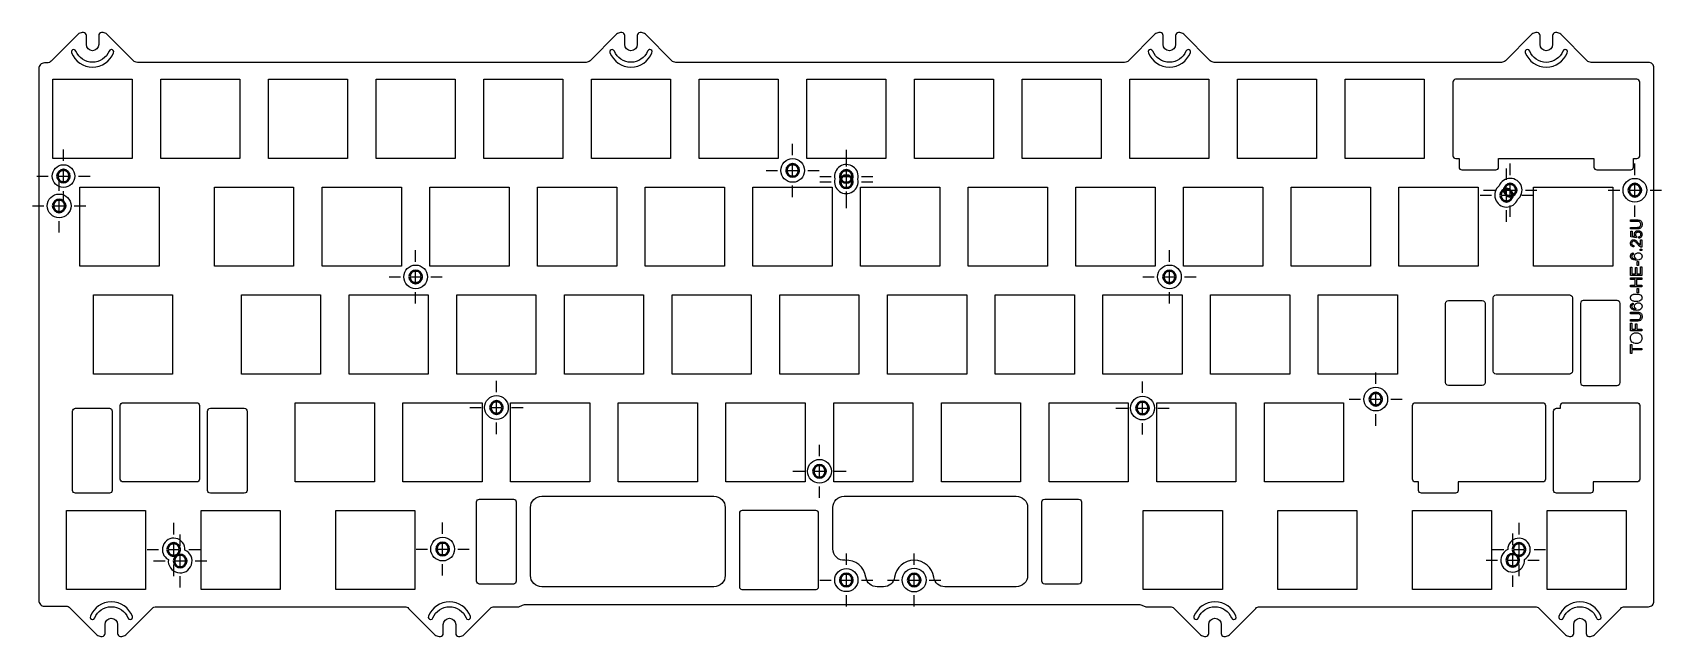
# Model space of a CAD drawing. Header units: millimetres. Extents: x 741 to 1029, y -1257 to -1151.
import ezdxf

# ---------------------------------------------------------------- set-up
doc = ezdxf.new("R2010")
doc.units = ezdxf.units.MM
doc.header["$MEASUREMENT"] = 0
doc.linetypes.add('CENTER2', pattern=[28.575, 19.05, -3.175, 3.175, -3.175])
doc.layers.add('Smart Centers', color=7, linetype='CENTER2', lineweight=25)
doc.layers.add('Visible', color=7, linetype='Continuous', lineweight=50)

# ---------------------------------------------------------------- blocks, each defined once
blk = doc.blocks.new('*U1')
at = {"layer": 'Smart Centers', "color": 0, "ltscale": 0.75, "transparency": 16777216}
for p, q in [((0, 2.68), (0, 4.7)), ((-4.7, 0), (-2.68, 0)), ((2.68, 0), (4.7, 0)), ((0, -4.7), (0, -2.68))]:
    blk.add_line(p, q, dxfattribs=at)
at = {"layer": 'Smart Centers', "color": 0, "linetype": 'Continuous', "ltscale": 0.75, "transparency": 16777216}
for p, q in [((-0.89, 0), (0.89, 0)), ((0, -0.89), (0, 0.89))]:
    blk.add_line(p, q, dxfattribs=at)
blk = doc.blocks.new('*U3')
at = {"layer": 'Smart Centers', "color": 0, "ltscale": 0.75, "transparency": 16777216}
for p, q in [((0, 2.68), (0, 4.7)), ((-4.7, 0), (-2.68, 0)), ((2.68, 0), (4.7, 0)), ((0, -4.7), (0, -2.68))]:
    blk.add_line(p, q, dxfattribs=at)
at = {"layer": 'Smart Centers', "color": 0, "linetype": 'Continuous', "ltscale": 0.75, "transparency": 16777216}
for p, q in [((-0.89, 0), (0.89, 0)), ((0, -0.89), (0, 0.89))]:
    blk.add_line(p, q, dxfattribs=at)
blk = doc.blocks.new('*U5')
at = {"layer": 'Smart Centers', "color": 0, "ltscale": 0.75, "transparency": 16777216}
for p, q in [((0, 2.68), (0, 4.7)), ((-4.7, 0), (-2.68, 0)), ((2.68, 0), (4.7, 0)), ((0, -4.7), (0, -2.68))]:
    blk.add_line(p, q, dxfattribs=at)
at = {"layer": 'Smart Centers', "color": 0, "linetype": 'Continuous', "ltscale": 0.75, "transparency": 16777216}
for p, q in [((-0.89, 0), (0.89, 0)), ((0, -0.89), (0, 0.89))]:
    blk.add_line(p, q, dxfattribs=at)
blk = doc.blocks.new('*U7')
at = {"layer": 'Smart Centers', "color": 0, "ltscale": 0.75, "transparency": 16777216}
for p, q in [((0, 2.68), (0, 4.7)), ((-4.7, 0), (-2.68, 0)), ((2.68, 0), (4.7, 0)), ((0, -4.7), (0, -2.68))]:
    blk.add_line(p, q, dxfattribs=at)
at = {"layer": 'Smart Centers', "color": 0, "linetype": 'Continuous', "ltscale": 0.75, "transparency": 16777216}
for p, q in [((-0.89, 0), (0.89, 0)), ((0, -0.89), (0, 0.89))]:
    blk.add_line(p, q, dxfattribs=at)
blk = doc.blocks.new('*U9')
at = {"layer": 'Smart Centers', "color": 0, "ltscale": 0.75, "transparency": 16777216}
for p, q in [((0, 2.68), (0, 4.7)), ((-4.7, 0), (-2.68, 0)), ((2.68, 0), (4.7, 0)), ((0, -4.7), (0, -2.68))]:
    blk.add_line(p, q, dxfattribs=at)
at = {"layer": 'Smart Centers', "color": 0, "linetype": 'Continuous', "ltscale": 0.75, "transparency": 16777216}
for p, q in [((-0.89, 0), (0.89, 0)), ((0, -0.89), (0, 0.89))]:
    blk.add_line(p, q, dxfattribs=at)
blk = doc.blocks.new('*U11')
at = {"layer": 'Smart Centers', "color": 0, "ltscale": 0.75, "transparency": 16777216}
for p, q in [((0, 2.68), (0, 4.7)), ((-4.7, 0), (-2.68, 0)), ((2.68, 0), (4.7, 0)), ((0, -4.7), (0, -2.68))]:
    blk.add_line(p, q, dxfattribs=at)
at = {"layer": 'Smart Centers', "color": 0, "linetype": 'Continuous', "ltscale": 0.75, "transparency": 16777216}
for p, q in [((-0.89, 0), (0.89, 0)), ((0, -0.89), (0, 0.89))]:
    blk.add_line(p, q, dxfattribs=at)
blk = doc.blocks.new('*U13')
at = {"layer": 'Smart Centers', "color": 0, "ltscale": 0.75, "transparency": 16777216}
for p, q in [((0, 2.68), (0, 4.7)), ((-4.7, 0), (-2.68, 0)), ((2.68, 0), (4.7, 0)), ((0, -4.7), (0, -2.68))]:
    blk.add_line(p, q, dxfattribs=at)
at = {"layer": 'Smart Centers', "color": 0, "linetype": 'Continuous', "ltscale": 0.75, "transparency": 16777216}
for p, q in [((-0.89, 0), (0.89, 0)), ((0, -0.89), (0, 0.89))]:
    blk.add_line(p, q, dxfattribs=at)
blk = doc.blocks.new('*U15')
at = {"layer": 'Smart Centers', "color": 0, "ltscale": 0.75, "transparency": 16777216}
for p, q in [((0, 2.68), (0, 4.7)), ((-4.7, 0), (-2.68, 0)), ((2.68, 0), (4.7, 0)), ((0, -4.7), (0, -2.68))]:
    blk.add_line(p, q, dxfattribs=at)
at = {"layer": 'Smart Centers', "color": 0, "linetype": 'Continuous', "ltscale": 0.75, "transparency": 16777216}
for p, q in [((-0.89, 0), (0.89, 0)), ((0, -0.89), (0, 0.89))]:
    blk.add_line(p, q, dxfattribs=at)
blk = doc.blocks.new('*U17')
at = {"layer": 'Smart Centers', "color": 0, "ltscale": 0.75, "transparency": 16777216}
for p, q in [((0, 2.68), (0, 4.7)), ((-4.7, 0), (-2.68, 0)), ((2.68, 0), (4.7, 0)), ((0, -4.7), (0, -2.68))]:
    blk.add_line(p, q, dxfattribs=at)
at = {"layer": 'Smart Centers', "color": 0, "linetype": 'Continuous', "ltscale": 0.75, "transparency": 16777216}
for p, q in [((-0.89, 0), (0.89, 0)), ((0, -0.89), (0, 0.89))]:
    blk.add_line(p, q, dxfattribs=at)
blk = doc.blocks.new('*U19')
at = {"layer": 'Smart Centers', "color": 0, "ltscale": 0.75, "transparency": 16777216}
for p, q in [((0, 2.68), (0, 4.7)), ((-4.7, 0), (-2.68, 0)), ((2.68, 0), (4.7, 0)), ((0, -4.7), (0, -2.68))]:
    blk.add_line(p, q, dxfattribs=at)
at = {"layer": 'Smart Centers', "color": 0, "linetype": 'Continuous', "ltscale": 0.75, "transparency": 16777216}
for p, q in [((-0.89, 0), (0.89, 0)), ((0, -0.89), (0, 0.89))]:
    blk.add_line(p, q, dxfattribs=at)
blk = doc.blocks.new('*U21')
at = {"layer": 'Smart Centers', "color": 0, "ltscale": 0.75, "transparency": 16777216}
for p, q in [((0, 2.68), (0, 4.7)), ((-4.7, 0), (-2.68, 0)), ((2.68, 0), (4.7, 0)), ((0, -4.7), (0, -2.68))]:
    blk.add_line(p, q, dxfattribs=at)
at = {"layer": 'Smart Centers', "color": 0, "linetype": 'Continuous', "ltscale": 0.75, "transparency": 16777216}
for p, q in [((-0.89, 0), (0.89, 0)), ((0, -0.89), (0, 0.89))]:
    blk.add_line(p, q, dxfattribs=at)
blk = doc.blocks.new('*U23')
at = {"layer": 'Smart Centers', "color": 0, "ltscale": 0.75, "transparency": 16777216}
for p, q in [((0, 2.68), (0, 4.7)), ((-4.7, 0), (-2.68, 0)), ((2.68, 0), (4.7, 0)), ((0, -4.7), (0, -2.68))]:
    blk.add_line(p, q, dxfattribs=at)
at = {"layer": 'Smart Centers', "color": 0, "linetype": 'Continuous', "ltscale": 0.75, "transparency": 16777216}
for p, q in [((-0.89, 0), (0.89, 0)), ((0, -0.89), (0, 0.89))]:
    blk.add_line(p, q, dxfattribs=at)
blk = doc.blocks.new('*U25')
at = {"layer": 'Smart Centers', "color": 0, "ltscale": 0.75, "transparency": 16777216}
for p, q in [((0, 2.68), (0, 4.7)), ((-4.7, 0), (-2.68, 0)), ((2.68, 0), (4.7, 0)), ((0, -4.7), (0, -2.68))]:
    blk.add_line(p, q, dxfattribs=at)
at = {"layer": 'Smart Centers', "color": 0, "linetype": 'Continuous', "ltscale": 0.75, "transparency": 16777216}
for p, q in [((-0.89, 0), (0.89, 0)), ((0, -0.89), (0, 0.89))]:
    blk.add_line(p, q, dxfattribs=at)
blk = doc.blocks.new('*U27')
at = {"layer": 'Smart Centers', "color": 0, "ltscale": 0.75, "transparency": 16777216}
for p, q in [((0, 2.68), (0, 4.7)), ((-4.7, 0), (-2.68, 0)), ((2.68, 0), (4.7, 0)), ((0, -4.7), (0, -2.68))]:
    blk.add_line(p, q, dxfattribs=at)
at = {"layer": 'Smart Centers', "color": 0, "linetype": 'Continuous', "ltscale": 0.75, "transparency": 16777216}
for p, q in [((-0.89, 0), (0.89, 0)), ((0, -0.89), (0, 0.89))]:
    blk.add_line(p, q, dxfattribs=at)
blk = doc.blocks.new('*U29')
at = {"layer": 'Smart Centers', "color": 0, "ltscale": 0.75, "transparency": 16777216}
for p, q in [((0, 2.68), (0, 4.7)), ((-4.7, 0), (-2.68, 0)), ((2.68, 0), (4.7, 0)), ((0, -4.7), (0, -2.68))]:
    blk.add_line(p, q, dxfattribs=at)
at = {"layer": 'Smart Centers', "color": 0, "linetype": 'Continuous', "ltscale": 0.75, "transparency": 16777216}
for p, q in [((-0.89, 0), (0.89, 0)), ((0, -0.89), (0, 0.89))]:
    blk.add_line(p, q, dxfattribs=at)
blk = doc.blocks.new('*U31')
at = {"layer": 'Smart Centers', "color": 0, "ltscale": 0.75, "transparency": 16777216}
for p, q in [((0, 2.68), (0, 4.7)), ((-4.7, 0), (-2.68, 0)), ((2.68, 0), (4.7, 0)), ((0, -4.7), (0, -2.68))]:
    blk.add_line(p, q, dxfattribs=at)
at = {"layer": 'Smart Centers', "color": 0, "linetype": 'Continuous', "ltscale": 0.75, "transparency": 16777216}
for p, q in [((-0.89, 0), (0.89, 0)), ((0, -0.89), (0, 0.89))]:
    blk.add_line(p, q, dxfattribs=at)
blk = doc.blocks.new('*U33')
at = {"layer": 'Smart Centers', "color": 0, "ltscale": 0.75, "transparency": 16777216}
for p, q in [((0, 2.68), (0, 4.7)), ((-4.7, 0), (-2.68, 0)), ((2.68, 0), (4.7, 0)), ((0, -4.7), (0, -2.68))]:
    blk.add_line(p, q, dxfattribs=at)
at = {"layer": 'Smart Centers', "color": 0, "linetype": 'Continuous', "ltscale": 0.75, "transparency": 16777216}
for p, q in [((-0.89, 0), (0.89, 0)), ((0, -0.89), (0, 0.89))]:
    blk.add_line(p, q, dxfattribs=at)
blk = doc.blocks.new('*U35')
at = {"layer": 'Smart Centers', "color": 0, "ltscale": 0.75, "transparency": 16777216}
for p, q in [((0, 2.68), (0, 4.7)), ((-4.7, 0), (-2.68, 0)), ((2.68, 0), (4.7, 0)), ((0, -4.7), (0, -2.68))]:
    blk.add_line(p, q, dxfattribs=at)
at = {"layer": 'Smart Centers', "color": 0, "linetype": 'Continuous', "ltscale": 0.75, "transparency": 16777216}
for p, q in [((-0.89, 0), (0.89, 0)), ((0, -0.89), (0, 0.89))]:
    blk.add_line(p, q, dxfattribs=at)
blk = doc.blocks.new('*U37')
at = {"layer": 'Smart Centers', "color": 0, "ltscale": 0.75, "transparency": 16777216}
for p, q in [((0, 2.68), (0, 4.7)), ((-4.7, 0), (-2.68, 0)), ((2.68, 0), (4.7, 0)), ((0, -4.7), (0, -2.68))]:
    blk.add_line(p, q, dxfattribs=at)
at = {"layer": 'Smart Centers', "color": 0, "linetype": 'Continuous', "ltscale": 0.75, "transparency": 16777216}
for p, q in [((-0.89, 0), (0.89, 0)), ((0, -0.89), (0, 0.89))]:
    blk.add_line(p, q, dxfattribs=at)
blk = doc.blocks.new('*U39')
at = {"layer": 'Smart Centers', "color": 0, "ltscale": 0.75, "transparency": 16777216}
for p, q in [((0, 2.68), (0, 4.7)), ((-4.7, 0), (-2.68, 0)), ((2.68, 0), (4.7, 0)), ((0, -4.7), (0, -2.68))]:
    blk.add_line(p, q, dxfattribs=at)
at = {"layer": 'Smart Centers', "color": 0, "linetype": 'Continuous', "ltscale": 0.75, "transparency": 16777216}
for p, q in [((-0.89, 0), (0.89, 0)), ((0, -0.89), (0, 0.89))]:
    blk.add_line(p, q, dxfattribs=at)
blk = doc.blocks.new('*U41')
at = {"layer": 'Smart Centers', "color": 0, "ltscale": 0.75, "transparency": 16777216}
for p, q in [((0, 2.68), (0, 4.7)), ((-4.7, 0), (-2.68, 0)), ((2.68, 0), (4.7, 0)), ((0, -4.7), (0, -2.68))]:
    blk.add_line(p, q, dxfattribs=at)
at = {"layer": 'Smart Centers', "color": 0, "linetype": 'Continuous', "ltscale": 0.75, "transparency": 16777216}
for p, q in [((-0.89, 0), (0.89, 0)), ((0, -0.89), (0, 0.89))]:
    blk.add_line(p, q, dxfattribs=at)

msp = doc.modelspace()

# ---------------------------------------------------------------- linework, layer by layer
for p, q in [((1024.03, -1184.03), (1024.03, -1183.76)), ((1024.03, -1183.76), (1025.19, -1183.76)), ((1025.19, -1184.03), (1024.03, -1184.03)), ((1024.03, -1185.33), (1024.03, -1185.07)), ((1024.03, -1185.07), (1025.19, -1185.07)), ((1025.19, -1185.33), (1024.03, -1185.33)), ((1024.06, -1186.75), (1024.06, -1185.76)), ((1024.06, -1185.76), (1024.3, -1185.76)), ((1025.09, -1186.95), (1024.06, -1186.75)), ((1024.3, -1185.76), (1024.3, -1186.56)), ((1024.3, -1186.56), (1024.83, -1186.66)), ((1025.12, -1186.72), (1025.09, -1186.95)), ((1025.51, -1186.99), (1025.49, -1186.73)), ((1024.52, -1189.6), (1024.54, -1189.84)), ((1024.63, -1188.28), (1024.6, -1188.53)), ((1025.8, -1188.24), (1025.8, -1187.25)), ((1025.8, -1187.25), (1026.03, -1187.25)), ((1026.03, -1187.25), (1026.03, -1188.58)), ((1024.52, -1198.45), (1024.54, -1198.69)), ((1024.03, -1200.33), (1024.03, -1200.07)), ((1024.03, -1200.07), (1025.19, -1200.07)), ((1025.19, -1200.33), (1024.03, -1200.33)), ((1024.03, -1201.64), (1024.03, -1201.37)), ((1024.03, -1201.37), (1025.19, -1201.37)), ((1025.19, -1201.64), (1024.03, -1201.64))]:
    msp.add_line(p, q)
for points in [[(1028.18, -1251.12), (1028.18, -1156.91, 0.414214), (1027.18, -1155.91), (1017.06, -1155.91, -0.198912), (1016.35, -1155.62), (1011.68, -1150.95, 0.198912), (1010.97, -1150.65), (1010.73, -1150.65, 0.414214), (1010.23, -1151.15), (1010.23, -1152.75, -1), (1008.03, -1152.75), (1008.03, -1151.15, 0.414214), (1007.53, -1150.65), (1007.28, -1150.65, 0.198912), (1006.57, -1150.95), (1001.9, -1155.62, -0.198912), (1001.19, -1155.91), (950.38, -1155.91, -0.198912), (949.67, -1155.62), (945, -1150.95, 0.198912), (944.3, -1150.66), (944.05, -1150.66, 0.414214), (943.55, -1151.16), (943.55, -1152.76, -1), (941.35, -1152.76), (941.35, -1151.16, 0.414214), (940.85, -1150.66), (940.6, -1150.66, 0.198912), (939.9, -1150.95), (935.23, -1155.62, -0.198912), (934.52, -1155.91), (855.13, -1155.91, -0.198912), (854.42, -1155.62), (849.75, -1150.95, 0.198912), (849.05, -1150.66), (848.8, -1150.66, 0.414214), (848.3, -1151.16), (848.3, -1152.76, -1), (846.1, -1152.76), (846.1, -1151.16, 0.414214), (845.6, -1150.66), (845.35, -1150.66, 0.198912), (844.65, -1150.95), (839.98, -1155.62, -0.198912), (839.27, -1155.91), (759.88, -1155.91, -0.198912), (759.17, -1155.62), (754.5, -1150.95, 0.198912), (753.8, -1150.66), (753.55, -1150.66, 0.414214), (753.05, -1151.16), (753.05, -1152.76, -1), (750.85, -1152.76), (750.85, -1151.16, 0.414214), (750.35, -1150.66), (750.1, -1150.66, 0.198912), (749.4, -1150.95), (744.63, -1155.72, -0.198912), (743.92, -1156.01), (743.43, -1156.01, 0.414214), (742.43, -1157.01), (742.43, -1251.02, 0.414214), (743.43, -1252.02), (747.25, -1252.02, -0.198912), (747.95, -1252.31), (752.72, -1257.08, 0.198912), (753.42, -1257.37), (753.67, -1257.37, 0.414214), (754.17, -1256.87), (754.17, -1255.27, -1), (756.37, -1255.27), (756.37, -1256.87, 0.414214), (756.87, -1257.37), (757.12, -1257.37, 0.198912), (757.83, -1257.08), (762.49, -1252.41, -0.198912), (763.2, -1252.12), (807.16, -1252.12, -0.198912), (807.87, -1252.41), (812.53, -1257.08, 0.198912), (813.24, -1257.37), (813.49, -1257.37, 0.414214), (813.99, -1256.87), (813.99, -1255.27, -1), (816.19, -1255.27), (816.19, -1256.87, 0.414214), (816.69, -1257.37), (816.94, -1257.37, 0.198912), (817.64, -1257.08), (822.31, -1252.41, -0.198912), (823.01, -1252.12), (827.34, -1252.12), (828.04, -1251.85, -0.089934), (828.74, -1251.73), (936.86, -1251.73, -0.089934), (937.56, -1251.85), (938.26, -1252.12), (942.59, -1252.12, -0.198912), (943.29, -1252.41), (947.96, -1257.08, 0.198912), (948.66, -1257.37), (948.91, -1257.37, 0.414214), (949.41, -1256.87), (949.41, -1255.27, -1), (951.61, -1255.27), (951.61, -1256.87, 0.414214), (952.11, -1257.37), (952.36, -1257.37, 0.198912), (953.07, -1257.08), (957.73, -1252.41, -0.198912), (958.44, -1252.12), (1007.15, -1252.12, -0.198912), (1007.86, -1252.41), (1012.52, -1257.08, 0.198912), (1013.23, -1257.37), (1013.48, -1257.37, 0.414214), (1013.98, -1256.87), (1013.98, -1255.27, -1), (1016.18, -1255.27), (1016.18, -1256.87, 0.414214), (1016.68, -1257.37), (1016.93, -1257.37, 0.198912), (1017.63, -1257.08), (1022.3, -1252.41, -0.198912), (1023, -1252.12), (1027.18, -1252.12, 0.414214)], [(748.61, -1153.66, 0.527584), (748.24, -1154.21, 0.683925), (755.66, -1154.21, 0.527584), (755.29, -1153.66), (755.25, -1153.66, 0.308207), (754.88, -1153.91, -0.681115), (749.02, -1153.91, 0.308207), (748.65, -1153.66)], [(843.49, -1154.21, 0.683925), (850.91, -1154.21, 0.527584), (850.54, -1153.66), (850.5, -1153.66, 0.308207), (850.13, -1153.91, -0.681115), (844.27, -1153.91, 0.308207), (843.9, -1153.66), (843.86, -1153.66, 0.527584)], [(938.74, -1154.21, 0.683925), (946.16, -1154.21, 0.527584), (945.79, -1153.66), (945.75, -1153.66, 0.308207), (945.38, -1153.91, -0.681115), (939.52, -1153.91, 0.308207), (939.15, -1153.66), (939.11, -1153.66, 0.527584)], [(1005.41, -1154.2, 0.683925), (1012.84, -1154.2, 0.527584), (1012.47, -1153.65), (1012.43, -1153.65, 0.308207), (1012.06, -1153.91, -0.681115), (1006.19, -1153.91, 0.308207), (1005.82, -1153.65), (1005.78, -1153.65, 0.527584)], [(745.45, -1158.91), (758.45, -1158.91, -0.006752), (758.46, -1158.91), (758.95, -1158.91), (758.95, -1172.91), (744.95, -1172.91), (744.95, -1158.91), (745.44, -1158.91, -0.006752)], [(764.5, -1158.91), (777.5, -1158.91, -0.006752), (777.51, -1158.91), (778, -1158.91), (778, -1172.91), (764, -1172.91), (764, -1158.91), (764.49, -1158.91, -0.006752)], [(783.55, -1158.91), (796.55, -1158.91, -0.006752), (796.56, -1158.91), (797.05, -1158.91), (797.05, -1172.91), (783.05, -1172.91), (783.05, -1158.91), (783.54, -1158.91, -0.006752)], [(802.6, -1158.91), (815.6, -1158.91, -0.006752), (815.61, -1158.91), (816.1, -1158.91), (816.1, -1172.91), (802.1, -1172.91), (802.1, -1158.91), (802.59, -1158.91, -0.006752)], [(821.65, -1158.91), (834.65, -1158.91, -0.006752), (834.66, -1158.91), (835.15, -1158.91), (835.15, -1172.91), (821.15, -1172.91), (821.15, -1158.91), (821.64, -1158.91, -0.006752)], [(840.7, -1158.91), (853.7, -1158.91, -0.006752), (853.71, -1158.91), (854.2, -1158.91), (854.2, -1172.91), (840.2, -1172.91), (840.2, -1158.91), (840.69, -1158.91, -0.006752)], [(859.75, -1158.91), (872.75, -1158.91, -0.006752), (872.76, -1158.91), (873.25, -1158.91), (873.25, -1172.91), (859.25, -1172.91), (859.25, -1158.91), (859.74, -1158.91, -0.006752)], [(878.8, -1158.91), (891.8, -1158.91, -0.006752), (891.81, -1158.91), (892.3, -1158.91), (892.3, -1172.91), (878.3, -1172.91), (878.3, -1158.91), (878.79, -1158.91, -0.006752)], [(897.85, -1158.91), (910.85, -1158.91, -0.006752), (910.86, -1158.91), (911.35, -1158.91), (911.35, -1172.91), (897.35, -1172.91), (897.35, -1158.91), (897.84, -1158.91, -0.006752)], [(916.9, -1158.91), (929.9, -1158.91, -0.006752), (929.91, -1158.91), (930.4, -1158.91), (930.4, -1172.91), (916.4, -1172.91), (916.4, -1158.91), (916.89, -1158.91, -0.006752)], [(935.95, -1158.91), (948.95, -1158.91, -0.006752), (948.96, -1158.91), (949.45, -1158.91), (949.45, -1172.91), (935.45, -1172.91), (935.45, -1158.91), (935.94, -1158.91, -0.006752)], [(955, -1158.91), (968, -1158.91, -0.006752), (968.01, -1158.91), (968.5, -1158.91), (968.5, -1172.91), (954.5, -1172.91), (954.5, -1158.91), (954.99, -1158.91, -0.006752)], [(974.05, -1158.91), (987.05, -1158.91, -0.006752), (987.06, -1158.91), (987.55, -1158.91), (987.55, -1172.91), (973.55, -1172.91), (973.55, -1158.91), (974.04, -1158.91, -0.006752)], [(1025.16, -1158.91, 0.006752), (1025.15, -1158.91), (993.1, -1158.91, 0.006752), (993.09, -1158.91, 0.406326), (992.6, -1159.41), (992.6, -1172.41, 0.414214), (993.1, -1172.91), (993.69, -1172.91), (993.69, -1174.41, 0.414214), (994.19, -1174.91), (1000.19, -1174.91, 0.414214), (1000.69, -1174.41), (1000.69, -1172.91), (1017.56, -1172.91), (1017.56, -1174.41, 0.414214), (1018.06, -1174.91), (1024.06, -1174.91, 0.414214), (1024.56, -1174.41), (1024.56, -1172.91), (1025.15, -1172.91, 0.414214), (1025.65, -1172.41), (1025.65, -1159.41, 0.406326)], [(887.35, -1176.57, 1.254105), (883.25, -1176.51, 1.254105)], [(1004.06, -1180.14, 1.300927), (1000.78, -1177.75, 1.300927)], [(991.81, -1198.01), (997.81, -1198.01, -0.414214), (998.31, -1198.51), (998.31, -1212.51, -0.414214), (997.81, -1213.01), (991.81, -1213.01, -0.414214), (991.31, -1212.51), (991.31, -1198.51, -0.414214)], [(1000.24, -1197.01), (1013.24, -1197.01, -0.414214), (1013.74, -1197.51), (1013.74, -1210.51, -0.414214), (1013.24, -1211.01), (1000.24, -1211.01, -0.414214), (999.74, -1210.51), (999.74, -1197.51, -0.414214)], [(1021.68, -1213.01, 0.414214), (1022.18, -1212.51), (1022.18, -1198.51, 0.414214), (1021.68, -1198.01), (1015.68, -1198.01, 0.414214), (1015.18, -1198.51), (1015.18, -1212.51, 0.414214), (1015.68, -1213.01)], [(748.92, -1217.06), (754.92, -1217.06, -0.414214), (755.42, -1217.56), (755.42, -1231.56, -0.414214), (754.92, -1232.06), (748.92, -1232.06, -0.414214), (748.42, -1231.56), (748.42, -1217.56, -0.414214)], [(757.36, -1216.06), (770.36, -1216.06, -0.414214), (770.86, -1216.56), (770.86, -1229.56, -0.414214), (770.36, -1230.06), (757.36, -1230.06, -0.414214), (756.86, -1229.56), (756.86, -1216.56, -0.414214)], [(772.79, -1217.06), (778.79, -1217.06, -0.414214), (779.29, -1217.56), (779.29, -1231.56, -0.414214), (778.79, -1232.06), (772.79, -1232.06, -0.414214), (772.29, -1231.56), (772.29, -1217.56, -0.414214)], [(1008.48, -1230.06), (993.54, -1230.06), (993.54, -1231.56, -0.414214), (993.04, -1232.06), (987.04, -1232.06, -0.414214), (986.54, -1231.56), (986.54, -1230.06), (985.96, -1230.06, -0.414214), (985.46, -1229.56), (985.46, -1216.56, -0.414214), (985.96, -1216.06), (1008.48, -1216.06, -0.414214), (1008.98, -1216.56), (1008.98, -1229.56, -0.414214)], [(1011.65, -1217.06), (1011.65, -1216.56, -0.414214), (1012.15, -1216.06), (1025.15, -1216.06, -0.414214), (1025.65, -1216.56), (1025.65, -1229.56, -0.414214), (1025.15, -1230.06), (1017.42, -1230.06), (1017.42, -1231.56, -0.414214), (1016.92, -1232.06), (1010.92, -1232.06, -0.414214), (1010.42, -1231.56), (1010.42, -1217.56, -0.414214), (1010.92, -1217.06)], [(826.39, -1248.11), (820.39, -1248.11, -0.414214), (819.89, -1247.61), (819.89, -1233.61, -0.414214), (820.39, -1233.11), (826.39, -1233.11, -0.414214), (826.89, -1233.61), (826.89, -1247.61, -0.414214)], [(831.42, -1232.58), (861.87, -1232.58, -0.414214), (863.87, -1234.58), (863.87, -1246.61, -0.414214), (861.87, -1248.61), (831.42, -1248.61, -0.414214), (829.42, -1246.61), (829.42, -1234.58, -0.414214)], [(888.76, -1246.9, 0.391927), (885.06, -1243.92, -0.434681), (882.92, -1241.92), (882.92, -1234.58, -0.414214), (884.92, -1232.58), (915.37, -1232.58, -0.414214), (917.37, -1234.58), (917.37, -1246.61, -0.414214), (915.37, -1248.61), (902.74, -1248.61, -0.37234), (900.76, -1246.9, 0.864538), (893.83, -1246.9, -0.37234), (891.85, -1248.61), (890.74, -1248.61, -0.372053)], [(919.89, -1247.61), (919.89, -1233.61, -0.414214), (920.39, -1233.11), (926.39, -1233.11, -0.414214), (926.89, -1233.61), (926.89, -1247.61, -0.414214), (926.39, -1248.11), (920.39, -1248.11, -0.414214)], [(866.39, -1248.61, 0.356682), (866.79, -1249.1), (879.99, -1249.1, 0.356682), (880.39, -1248.61), (880.39, -1235.61, 0.414214), (879.89, -1235.11), (866.89, -1235.11, 0.414214), (866.39, -1235.61)], [(765.36, -1243.78, 1.990058), (768.3, -1242.12, 1.826311)], [(1002.3, -1242.01, 1.907726), (1005.28, -1243.75, 1.742078)], [(758.99, -1253.82, 0.683925), (751.56, -1253.82, 0.527584), (751.93, -1254.37), (751.97, -1254.37, 0.308207), (752.34, -1254.11, -0.681115), (758.2, -1254.11, 0.308207), (758.58, -1254.37), (758.61, -1254.37, 0.527584)], [(818.43, -1254.37, 0.527584), (818.8, -1253.82, 0.683925), (811.37, -1253.82, 0.527584), (811.75, -1254.37), (811.78, -1254.37, 0.308207), (812.16, -1254.11, -0.681115), (818.02, -1254.11, 0.308207), (818.39, -1254.37)], [(954.23, -1253.82, 0.683925), (946.8, -1253.82, 0.527584), (947.17, -1254.37), (947.21, -1254.37, 0.308207), (947.58, -1254.11, -0.681115), (953.44, -1254.11, 0.308207), (953.82, -1254.37), (953.85, -1254.37, 0.527584)], [(1018.79, -1253.82, 0.683925), (1011.36, -1253.82, 0.527584), (1011.74, -1254.37), (1011.77, -1254.37, 0.308207), (1012.15, -1254.11, -0.681115), (1018.01, -1254.11, 0.308207), (1018.38, -1254.37), (1018.42, -1254.37, 0.527584)]]:
    msp.add_lwpolyline(points, format="xyb", close=True)
for points in [[(763.71, -1177.96), (763.71, -1191.96), (749.71, -1191.96), (749.71, -1177.96)], [(787.52, -1177.96), (787.52, -1191.96), (773.52, -1191.96), (773.52, -1177.96)], [(806.58, -1177.96), (806.58, -1191.96), (792.57, -1191.96), (792.57, -1177.96)], [(825.63, -1177.96), (825.63, -1191.96), (811.62, -1191.96), (811.62, -1177.96)], [(844.68, -1177.96), (844.68, -1191.96), (830.67, -1191.96), (830.67, -1177.96)], [(863.72, -1177.96), (863.72, -1191.96), (849.72, -1191.96), (849.72, -1177.96)], [(882.78, -1191.96), (868.77, -1191.96), (868.77, -1177.96), (882.78, -1177.96)], [(901.82, -1177.96), (901.82, -1191.96), (887.82, -1191.96), (887.82, -1177.96)], [(920.88, -1177.96), (920.88, -1191.96), (906.87, -1191.96), (906.87, -1177.96)], [(939.93, -1177.96), (939.93, -1191.96), (925.92, -1191.96), (925.92, -1177.96)], [(958.97, -1177.96), (958.97, -1191.96), (944.97, -1191.96), (944.97, -1177.96)], [(978.03, -1177.96), (978.03, -1191.96), (964.02, -1191.96), (964.02, -1177.96)], [(997.07, -1177.96), (997.07, -1191.96), (983.07, -1191.96), (983.07, -1177.96)], [(1020.89, -1177.96), (1020.89, -1191.96), (1006.89, -1191.96), (1006.89, -1177.96)], [(1025.75, -1188.9), (1026.03, -1188.9), (1026.03, -1189.18), (1025.75, -1189.18)], [(1025.8, -1192.07), (1026.03, -1192.07), (1026.03, -1193.56), (1024.03, -1193.56), (1024.03, -1192.12), (1024.27, -1192.12), (1024.27, -1193.3), (1024.88, -1193.3), (1024.88, -1192.19), (1025.12, -1192.19), (1025.12, -1193.3), (1025.8, -1193.3)], [(1025.19, -1191.08), (1025.43, -1191.08), (1025.43, -1191.83), (1025.19, -1191.83)], [(1025.09, -1195.31), (1026.03, -1195.31), (1026.03, -1195.58), (1024.03, -1195.58), (1024.03, -1195.31), (1024.86, -1195.31), (1024.86, -1194.27), (1024.03, -1194.27), (1024.03, -1194.01), (1026.03, -1194.01), (1026.03, -1194.27), (1025.09, -1194.27)], [(766.09, -1197.01), (766.09, -1211.01), (752.09, -1211.01), (752.09, -1197.01)], [(792.29, -1197.01), (792.29, -1211.01), (778.29, -1211.01), (778.29, -1197.01)], [(811.34, -1197.01), (811.34, -1211.01), (797.34, -1211.01), (797.34, -1197.01)], [(830.39, -1197.01), (830.39, -1211.01), (816.39, -1211.01), (816.39, -1197.01)], [(849.44, -1197.01), (849.44, -1211.01), (835.44, -1211.01), (835.44, -1197.01)], [(868.49, -1211.01), (854.49, -1211.01), (854.49, -1197.01), (868.49, -1197.01)], [(873.54, -1197.01), (887.54, -1197.01), (887.54, -1211.01), (873.54, -1211.01)], [(906.59, -1197.01), (906.59, -1211.01), (892.59, -1211.01), (892.59, -1197.01)], [(925.64, -1197.01), (925.64, -1211.01), (911.64, -1211.01), (911.64, -1197.01)], [(944.69, -1197.01), (944.69, -1211.01), (930.69, -1211.01), (930.69, -1197.01)], [(963.74, -1197.01), (963.74, -1211.01), (949.74, -1211.01), (949.74, -1197.01)], [(982.79, -1197.01), (982.79, -1211.01), (968.79, -1211.01), (968.79, -1197.01)], [(1025.19, -1195.89), (1025.43, -1195.89), (1025.43, -1196.64), (1025.19, -1196.64)], [(1025.13, -1203.07), (1026.03, -1203.07), (1026.03, -1203.34), (1024.03, -1203.34), (1024.03, -1201.99), (1024.27, -1201.99), (1024.27, -1203.07), (1024.89, -1203.07), (1024.89, -1202.13), (1025.13, -1202.13)], [(1024.27, -1206.46), (1026.03, -1206.46), (1026.03, -1206.72), (1024.27, -1206.72), (1024.27, -1207.38), (1024.03, -1207.38), (1024.03, -1205.79), (1024.27, -1205.79)], [(801.81, -1216.06), (801.81, -1230.06), (787.81, -1230.06), (787.81, -1216.06)], [(820.86, -1216.06), (820.86, -1230.06), (806.86, -1230.06), (806.86, -1216.06)], [(839.91, -1216.06), (839.91, -1230.06), (825.91, -1230.06), (825.91, -1216.06)], [(858.96, -1216.06), (858.96, -1230.06), (844.96, -1230.06), (844.96, -1216.06)], [(864.01, -1216.06), (878.01, -1216.06), (878.01, -1230.06), (864.01, -1230.06)], [(897.06, -1216.06), (897.06, -1230.06), (883.06, -1230.06), (883.06, -1216.06)], [(916.11, -1216.06), (916.11, -1230.06), (902.11, -1230.06), (902.11, -1216.06)], [(935.16, -1216.06), (935.16, -1230.06), (921.16, -1230.06), (921.16, -1216.06)], [(954.21, -1216.06), (954.21, -1230.06), (940.21, -1230.06), (940.21, -1216.06)], [(973.26, -1216.06), (973.26, -1230.06), (959.26, -1230.06), (959.26, -1216.06)], [(747.33, -1249.1), (747.33, -1235.11), (761.33, -1235.11), (761.33, -1249.1)], [(771.14, -1249.1), (771.14, -1235.11), (785.14, -1235.11), (785.14, -1249.1)], [(794.96, -1249.1), (794.96, -1235.11), (808.96, -1235.11), (808.96, -1249.1)], [(937.83, -1249.1), (937.83, -1235.11), (951.83, -1235.11), (951.83, -1249.1)], [(961.64, -1249.1), (961.64, -1235.11), (975.64, -1235.11), (975.64, -1249.1)], [(985.46, -1249.1), (985.46, -1235.11), (999.45, -1235.11), (999.45, -1249.1)], [(1023.27, -1249.1), (1009.27, -1249.1), (1009.27, -1235.11), (1023.27, -1235.11)]]:
    msp.add_lwpolyline(points, close=True)
for centre, radius in [((746.8, -1176.01), 2), ((875.8, -1175.01), 2.1), ((1024.8, -1178.51), 2.1), ((746.04, -1181.28), 2.1), ((809.11, -1193.83), 2.1), ((942.46, -1193.83), 2.1), ((823.4, -1216.91), 2.1), ((937.7, -1217.01), 2.1), ((978.96, -1215.43), 2.1), ((880.55, -1228.19), 2.1), ((813.88, -1241.93), 2.1), ((885.3, -1247.41), 2.05), ((897.3, -1247.41), 2.1)]:
    msp.add_circle(centre, radius)
for points, knots in [([(1025.19, -1183.76), (1025.28, -1183.76), (1025.44, -1183.76), (1025.6, -1183.81), (1025.67, -1183.83)], [0, 0, 0, 0, 0.5581, 1, 1, 1, 1]), ([(1025.7, -1184.15), (1025.63, -1184.11), (1025.48, -1184.02), (1025.3, -1184.02), (1025.19, -1184.03)], [0, 0, 0, 0, 0.403717, 1, 1, 1, 1]), ([(1025.67, -1183.83), (1025.73, -1183.86), (1025.84, -1183.91), (1025.92, -1184.02), (1025.96, -1184.08)], [0, 0, 0, 0, 0.485964, 1, 1, 1, 1]), ([(1025.96, -1184.08), (1025.99, -1184.14), (1026.06, -1184.29), (1026.07, -1184.45), (1026.07, -1184.54)], [0, 0, 0, 0, 0.457353, 1, 1, 1, 1]), ([(1024.71, -1186.29), (1024.72, -1186.2), (1024.73, -1186.04), (1024.84, -1185.91), (1024.89, -1185.84)], [0, 0, 0, 0, 0.503415, 1, 1, 1, 1]), ([(1024.83, -1186.66), (1024.8, -1186.61), (1024.73, -1186.49), (1024.71, -1186.35), (1024.71, -1186.29)], [0, 0, 0, 0, 0.513927, 1, 1, 1, 1]), ([(1024.89, -1185.84), (1024.96, -1185.79), (1025.09, -1185.68), (1025.27, -1185.67), (1025.36, -1185.66)], [0, 0, 0, 0, 0.484705, 1, 1, 1, 1]), ([(1025.05, -1186.04), (1025.01, -1186.09), (1024.94, -1186.18), (1024.93, -1186.29), (1024.92, -1186.35)], [0, 0, 0, 0, 0.482626, 1, 1, 1, 1]), ([(1024.92, -1186.35), (1024.93, -1186.39), (1024.93, -1186.47), (1024.96, -1186.53), (1024.98, -1186.57)], [0, 0, 0, 0, 0.509996, 1, 1, 1, 1]), ([(1024.98, -1186.57), (1025, -1186.6), (1025.04, -1186.66), (1025.09, -1186.7), (1025.12, -1186.72)], [0, 0, 0, 0, 0.509319, 1, 1, 1, 1]), ([(1025.38, -1185.93), (1025.31, -1185.93), (1025.19, -1185.94), (1025.09, -1186.01), (1025.05, -1186.04)], [0, 0, 0, 0, 0.529663, 1, 1, 1, 1]), ([(1025.19, -1185.07), (1025.26, -1185.07), (1025.39, -1185.07), (1025.52, -1185.03), (1025.57, -1185.02)], [0, 0, 0, 0, 0.582931, 1, 1, 1, 1]), ([(1025.36, -1185.66), (1025.44, -1185.67), (1025.61, -1185.68), (1025.76, -1185.78), (1025.83, -1185.82)], [0, 0, 0, 0, 0.509423, 1, 1, 1, 1]), ([(1025.73, -1186.05), (1025.68, -1186.01), (1025.58, -1185.94), (1025.45, -1185.93), (1025.38, -1185.93)], [0, 0, 0, 0, 0.472807, 1, 1, 1, 1]), ([(1025.49, -1186.73), (1025.55, -1186.72), (1025.65, -1186.7), (1025.73, -1186.63), (1025.77, -1186.6)], [0, 0, 0, 0, 0.540611, 1, 1, 1, 1]), ([(1025.92, -1186.79), (1025.86, -1186.85), (1025.74, -1186.95), (1025.59, -1186.98), (1025.51, -1186.99)], [0, 0, 0, 0, 0.486453, 1, 1, 1, 1]), ([(1025.57, -1185.02), (1025.61, -1185), (1025.69, -1184.96), (1025.74, -1184.89), (1025.76, -1184.85)], [0, 0, 0, 0, 0.497161, 1, 1, 1, 1]), ([(1025.97, -1185), (1025.94, -1185.06), (1025.86, -1185.17), (1025.75, -1185.23), (1025.69, -1185.26)], [0, 0, 0, 0, 0.503492, 1, 1, 1, 1]), ([(1025.87, -1186.35), (1025.86, -1186.29), (1025.85, -1186.18), (1025.77, -1186.09), (1025.73, -1186.05)], [0, 0, 0, 0, 0.4967, 1, 1, 1, 1]), ([(1025.76, -1184.85), (1025.78, -1184.81), (1025.82, -1184.72), (1025.83, -1184.62), (1025.83, -1184.57)], [0, 0, 0, 0, 0.470648, 1, 1, 1, 1]), ([(1025.77, -1186.6), (1025.8, -1186.56), (1025.85, -1186.49), (1025.86, -1186.4), (1025.87, -1186.35)], [0, 0, 0, 0, 0.493972, 1, 1, 1, 1]), ([(1025.83, -1185.82), (1025.9, -1185.89), (1026.04, -1186.04), (1026.06, -1186.24), (1026.07, -1186.35)], [0, 0, 0, 0, 0.489532, 1, 1, 1, 1]), ([(1026.07, -1186.35), (1026.06, -1186.43), (1026.05, -1186.6), (1025.96, -1186.73), (1025.92, -1186.79)], [0, 0, 0, 0, 0.522887, 1, 1, 1, 1]), ([(1026.07, -1184.54), (1026.07, -1184.63), (1026.06, -1184.79), (1026, -1184.93), (1025.97, -1185)], [0, 0, 0, 0, 0.542005, 1, 1, 1, 1]), ([(1024.03, -1187.88), (1024.03, -1187.79), (1024.04, -1187.62), (1024.14, -1187.49), (1024.19, -1187.42)], [0, 0, 0, 0, 0.530161, 1, 1, 1, 1]), ([(1024.17, -1188.33), (1024.13, -1188.27), (1024.04, -1188.13), (1024.03, -1187.97), (1024.03, -1187.88)], [0, 0, 0, 0, 0.467675, 1, 1, 1, 1]), ([(1024.03, -1190.17), (1024.03, -1190.09), (1024.04, -1189.95), (1024.12, -1189.84), (1024.16, -1189.78)], [0, 0, 0, 0, 0.522718, 1, 1, 1, 1]), ([(1024.16, -1189.78), (1024.21, -1189.74), (1024.31, -1189.64), (1024.45, -1189.61), (1024.52, -1189.6)], [0, 0, 0, 0, 0.478437, 1, 1, 1, 1]), ([(1024.6, -1188.53), (1024.52, -1188.52), (1024.35, -1188.49), (1024.23, -1188.39), (1024.17, -1188.33)], [0, 0, 0, 0, 0.532511, 1, 1, 1, 1]), ([(1024.19, -1187.42), (1024.24, -1187.38), (1024.36, -1187.28), (1024.51, -1187.26), (1024.58, -1187.26)], [0, 0, 0, 0, 0.497323, 1, 1, 1, 1]), ([(1024.33, -1187.61), (1024.3, -1187.65), (1024.24, -1187.73), (1024.23, -1187.83), (1024.23, -1187.89)], [0, 0, 0, 0, 0.479331, 1, 1, 1, 1]), ([(1024.23, -1187.89), (1024.23, -1187.94), (1024.24, -1188.05), (1024.3, -1188.13), (1024.34, -1188.17)], [0, 0, 0, 0, 0.522994, 1, 1, 1, 1]), ([(1024.33, -1189.94), (1024.3, -1189.97), (1024.24, -1190.04), (1024.23, -1190.14), (1024.23, -1190.18)], [0, 0, 0, 0, 0.498815, 1, 1, 1, 1]), ([(1024.58, -1187.51), (1024.53, -1187.51), (1024.44, -1187.52), (1024.37, -1187.58), (1024.33, -1187.61)], [0, 0, 0, 0, 0.501189, 1, 1, 1, 1]), ([(1024.54, -1189.84), (1024.5, -1189.86), (1024.42, -1189.87), (1024.36, -1189.92), (1024.33, -1189.94)], [0, 0, 0, 0, 0.565768, 1, 1, 1, 1]), ([(1024.34, -1188.17), (1024.38, -1188.2), (1024.46, -1188.27), (1024.57, -1188.27), (1024.63, -1188.28)], [0, 0, 0, 0, 0.468774, 1, 1, 1, 1]), ([(1024.58, -1187.26), (1024.62, -1187.26), (1024.7, -1187.26), (1024.78, -1187.29), (1024.82, -1187.31)], [0, 0, 0, 0, 0.493842, 1, 1, 1, 1]), ([(1024.87, -1187.62), (1024.82, -1187.59), (1024.73, -1187.53), (1024.62, -1187.52), (1024.58, -1187.51)], [0, 0, 0, 0, 0.544486, 1, 1, 1, 1]), ([(1024.74, -1190.16), (1024.74, -1190.08), (1024.76, -1189.92), (1024.87, -1189.8), (1024.92, -1189.74)], [0, 0, 0, 0, 0.497501, 1, 1, 1, 1]), ([(1024.82, -1187.31), (1024.86, -1187.33), (1024.95, -1187.37), (1025.02, -1187.44), (1025.06, -1187.47)], [0, 0, 0, 0, 0.460578, 1, 1, 1, 1]), ([(1024.92, -1189.74), (1024.98, -1189.69), (1025.12, -1189.58), (1025.29, -1189.57), (1025.38, -1189.57)], [0, 0, 0, 0, 0.480953, 1, 1, 1, 1]), ([(1025.6, -1188.39), (1025.55, -1188.34), (1025.44, -1188.24), (1025.35, -1188.13), (1025.29, -1188.06)], [0, 0, 0, 0, 0.443776, 1, 1, 1, 1]), ([(1025.38, -1189.57), (1025.45, -1189.57), (1025.57, -1189.58), (1025.68, -1189.62), (1025.74, -1189.65)], [0, 0, 0, 0, 0.504541, 1, 1, 1, 1]), ([(1025.41, -1187.85), (1025.46, -1187.91), (1025.55, -1188.01), (1025.63, -1188.1), (1025.67, -1188.13)], [0, 0, 0, 0, 0.62971, 1, 1, 1, 1]), ([(1025.86, -1188.55), (1025.82, -1188.53), (1025.72, -1188.49), (1025.64, -1188.42), (1025.6, -1188.39)], [0, 0, 0, 0, 0.477989, 1, 1, 1, 1]), ([(1025.74, -1189.65), (1025.79, -1189.68), (1025.88, -1189.73), (1025.95, -1189.82), (1025.98, -1189.87)], [0, 0, 0, 0, 0.510817, 1, 1, 1, 1]), ([(1026.03, -1188.58), (1026, -1188.58), (1025.95, -1188.57), (1025.89, -1188.56), (1025.86, -1188.55)], [0, 0, 0, 0, 0.501542, 1, 1, 1, 1]), ([(1024.25, -1190.67), (1024.19, -1190.6), (1024.05, -1190.46), (1024.03, -1190.27), (1024.03, -1190.17)], [0, 0, 0, 0, 0.490165, 1, 1, 1, 1]), ([(1024.23, -1190.18), (1024.23, -1190.22), (1024.24, -1190.3), (1024.27, -1190.36), (1024.29, -1190.39)], [0, 0, 0, 0, 0.508405, 1, 1, 1, 1]), ([(1025.1, -1190.89), (1024.93, -1190.88), (1024.63, -1190.88), (1024.37, -1190.73), (1024.25, -1190.67)], [0, 0, 0, 0, 0.57105, 1, 1, 1, 1]), ([(1024.29, -1190.39), (1024.33, -1190.43), (1024.4, -1190.5), (1024.49, -1190.55), (1024.54, -1190.57)], [0, 0, 0, 0, 0.473442, 1, 1, 1, 1]), ([(1024.54, -1190.57), (1024.61, -1190.59), (1024.76, -1190.64), (1024.91, -1190.64), (1025, -1190.64)], [0, 0, 0, 0, 0.432814, 1, 1, 1, 1]), ([(1024.8, -1190.42), (1024.78, -1190.38), (1024.74, -1190.3), (1024.74, -1190.2), (1024.74, -1190.16)], [0, 0, 0, 0, 0.503187, 1, 1, 1, 1]), ([(1025, -1190.64), (1024.96, -1190.61), (1024.88, -1190.55), (1024.83, -1190.47), (1024.8, -1190.42)], [0, 0, 0, 0, 0.515116, 1, 1, 1, 1]), ([(1025.84, -1190.69), (1025.75, -1190.75), (1025.52, -1190.88), (1025.25, -1190.88), (1025.1, -1190.89)], [0, 0, 0, 0, 0.426229, 1, 1, 1, 1]), ([(1026.07, -1190.19), (1026.06, -1190.29), (1026.04, -1190.48), (1025.91, -1190.62), (1025.84, -1190.69)], [0, 0, 0, 0, 0.504742, 1, 1, 1, 1]), ([(1024.03, -1197.52), (1024.03, -1197.47), (1024.03, -1197.37), (1024.07, -1197.28), (1024.09, -1197.24)], [0, 0, 0, 0, 0.520162, 1, 1, 1, 1]), ([(1024.14, -1197.88), (1024.11, -1197.83), (1024.04, -1197.72), (1024.03, -1197.59), (1024.03, -1197.52)], [0, 0, 0, 0, 0.478375, 1, 1, 1, 1]), ([(1024.03, -1199.02), (1024.03, -1198.94), (1024.04, -1198.8), (1024.12, -1198.69), (1024.16, -1198.63)], [0, 0, 0, 0, 0.522718, 1, 1, 1, 1]), ([(1024.09, -1197.24), (1024.12, -1197.2), (1024.16, -1197.12), (1024.24, -1197.06), (1024.28, -1197.04)], [0, 0, 0, 0, 0.491879, 1, 1, 1, 1]), ([(1024.48, -1198.1), (1024.41, -1198.07), (1024.28, -1198.02), (1024.19, -1197.93), (1024.14, -1197.88)], [0, 0, 0, 0, 0.528089, 1, 1, 1, 1]), ([(1024.16, -1198.63), (1024.21, -1198.59), (1024.31, -1198.49), (1024.45, -1198.46), (1024.52, -1198.45)], [0, 0, 0, 0, 0.478437, 1, 1, 1, 1]), ([(1024.28, -1197.04), (1024.32, -1197.01), (1024.42, -1196.96), (1024.52, -1196.93), (1024.58, -1196.91)], [0, 0, 0, 0, 0.471317, 1, 1, 1, 1]), ([(1024.54, -1198.69), (1024.5, -1198.71), (1024.42, -1198.72), (1024.36, -1198.77), (1024.33, -1198.79)], [0, 0, 0, 0, 0.565768, 1, 1, 1, 1]), ([(1025.05, -1198.17), (1024.94, -1198.17), (1024.75, -1198.17), (1024.56, -1198.12), (1024.48, -1198.1)], [0, 0, 0, 0, 0.555744, 1, 1, 1, 1]), ([(1024.58, -1196.91), (1024.64, -1196.9), (1024.8, -1196.87), (1024.96, -1196.87), (1025.05, -1196.87)], [0, 0, 0, 0, 0.438034, 1, 1, 1, 1]), ([(1024.74, -1199.01), (1024.74, -1198.93), (1024.76, -1198.77), (1024.87, -1198.65), (1024.92, -1198.59)], [0, 0, 0, 0, 0.4975, 1, 1, 1, 1]), ([(1024.92, -1198.59), (1024.98, -1198.54), (1025.12, -1198.43), (1025.29, -1198.42), (1025.38, -1198.42)], [0, 0, 0, 0, 0.480954, 1, 1, 1, 1]), ([(1025.05, -1196.87), (1025.15, -1196.87), (1025.35, -1196.87), (1025.53, -1196.92), (1025.62, -1196.94)], [0, 0, 0, 0, 0.554107, 1, 1, 1, 1]), ([(1025.86, -1197.97), (1025.75, -1198.03), (1025.5, -1198.17), (1025.21, -1198.17), (1025.05, -1198.17)], [0, 0, 0, 0, 0.424836, 1, 1, 1, 1]), ([(1025.38, -1198.42), (1025.45, -1198.42), (1025.57, -1198.43), (1025.68, -1198.47), (1025.74, -1198.5)], [0, 0, 0, 0, 0.504541, 1, 1, 1, 1]), ([(1025.62, -1196.94), (1025.68, -1196.96), (1025.81, -1197.01), (1025.91, -1197.11), (1025.95, -1197.16)], [0, 0, 0, 0, 0.52576, 1, 1, 1, 1]), ([(1025.74, -1198.5), (1025.79, -1198.53), (1025.88, -1198.58), (1025.95, -1198.67), (1025.98, -1198.72)], [0, 0, 0, 0, 0.510817, 1, 1, 1, 1]), ([(1026.07, -1197.52), (1026.06, -1197.61), (1026.05, -1197.79), (1025.92, -1197.91), (1025.86, -1197.97)], [0, 0, 0, 0, 0.512698, 1, 1, 1, 1]), ([(1024.25, -1199.52), (1024.19, -1199.45), (1024.05, -1199.31), (1024.03, -1199.12), (1024.03, -1199.02)], [0, 0, 0, 0, 0.490168, 1, 1, 1, 1]), ([(1024.33, -1198.79), (1024.3, -1198.82), (1024.24, -1198.89), (1024.23, -1198.99), (1024.23, -1199.03)], [0, 0, 0, 0, 0.498815, 1, 1, 1, 1]), ([(1024.23, -1199.03), (1024.23, -1199.07), (1024.24, -1199.14), (1024.27, -1199.21), (1024.29, -1199.24)], [0, 0, 0, 0, 0.508405, 1, 1, 1, 1]), ([(1025.1, -1199.74), (1024.93, -1199.73), (1024.63, -1199.73), (1024.37, -1199.58), (1024.25, -1199.52)], [0, 0, 0, 0, 0.57105, 1, 1, 1, 1]), ([(1024.54, -1199.42), (1024.61, -1199.44), (1024.76, -1199.49), (1024.91, -1199.49), (1025, -1199.49)], [0, 0, 0, 0, 0.432814, 1, 1, 1, 1]), ([(1024.8, -1199.27), (1024.78, -1199.23), (1024.74, -1199.15), (1024.74, -1199.05), (1024.74, -1199.01)], [0, 0, 0, 0, 0.503178, 1, 1, 1, 1]), ([(1025, -1199.49), (1024.96, -1199.46), (1024.88, -1199.4), (1024.83, -1199.32), (1024.8, -1199.27)], [0, 0, 0, 0, 0.51513, 1, 1, 1, 1]), ([(1025.84, -1199.54), (1025.75, -1199.6), (1025.52, -1199.73), (1025.25, -1199.73), (1025.1, -1199.74)], [0, 0, 0, 0, 0.426229, 1, 1, 1, 1]), ([(1025.19, -1200.07), (1025.28, -1200.07), (1025.44, -1200.07), (1025.6, -1200.11), (1025.67, -1200.13)], [0, 0, 0, 0, 0.558098, 1, 1, 1, 1]), ([(1025.7, -1200.45), (1025.63, -1200.42), (1025.48, -1200.33), (1025.3, -1200.33), (1025.19, -1200.33)], [0, 0, 0, 0, 0.403717, 1, 1, 1, 1]), ([(1025.69, -1201.56), (1025.62, -1201.58), (1025.46, -1201.64), (1025.29, -1201.64), (1025.19, -1201.64)], [0, 0, 0, 0, 0.441119, 1, 1, 1, 1]), ([(1025.57, -1201.33), (1025.61, -1201.31), (1025.69, -1201.27), (1025.74, -1201.2), (1025.76, -1201.16)], [0, 0, 0, 0, 0.497153, 1, 1, 1, 1]), ([(1025.67, -1200.13), (1025.73, -1200.16), (1025.84, -1200.22), (1025.92, -1200.33), (1025.96, -1200.38)], [0, 0, 0, 0, 0.485961, 1, 1, 1, 1]), ([(1025.97, -1201.31), (1025.94, -1201.36), (1025.86, -1201.47), (1025.75, -1201.53), (1025.69, -1201.56)], [0, 0, 0, 0, 0.503496, 1, 1, 1, 1]), ([(1025.76, -1201.16), (1025.78, -1201.12), (1025.82, -1201.03), (1025.83, -1200.92), (1025.83, -1200.87)], [0, 0, 0, 0, 0.470632, 1, 1, 1, 1]), ([(1026.07, -1199.04), (1026.06, -1199.14), (1026.04, -1199.33), (1025.91, -1199.47), (1025.84, -1199.54)], [0, 0, 0, 0, 0.504747, 1, 1, 1, 1]), ([(1025.96, -1200.38), (1025.99, -1200.45), (1026.06, -1200.6), (1026.07, -1200.76), (1026.07, -1200.85)], [0, 0, 0, 0, 0.457353, 1, 1, 1, 1]), ([(1026.07, -1200.85), (1026.07, -1200.93), (1026.06, -1201.09), (1026, -1201.24), (1025.97, -1201.31)], [0, 0, 0, 0, 0.542008, 1, 1, 1, 1]), ([(1024, -1204.65), (1024, -1204.56), (1024.01, -1204.38), (1024.09, -1204.22), (1024.13, -1204.15)], [0, 0, 0, 0, 0.508955, 1, 1, 1, 1]), ([(1024.13, -1204.15), (1024.18, -1204.08), (1024.28, -1203.94), (1024.43, -1203.85), (1024.5, -1203.81)], [0, 0, 0, 0, 0.49724, 1, 1, 1, 1]), ([(1024.5, -1203.81), (1024.58, -1203.77), (1024.76, -1203.7), (1024.94, -1203.69), (1025.04, -1203.69)], [0, 0, 0, 0, 0.483124, 1, 1, 1, 1]), ([(1025.04, -1203.69), (1025.13, -1203.7), (1025.32, -1203.7), (1025.5, -1203.78), (1025.58, -1203.81)], [0, 0, 0, 0, 0.515693, 1, 1, 1, 1]), ([(1025.58, -1203.81), (1025.66, -1203.86), (1025.8, -1203.95), (1025.9, -1204.09), (1025.95, -1204.16)], [0, 0, 0, 0, 0.506397, 1, 1, 1, 1]), ([(1025.95, -1204.16), (1025.98, -1204.24), (1026.05, -1204.39), (1026.06, -1204.56), (1026.07, -1204.65)], [0, 0, 0, 0, 0.49789, 1, 1, 1, 1]), ([(1024.28, -1205.34), (1024.2, -1205.24), (1024.03, -1205.04), (1024.01, -1204.78), (1024, -1204.65)], [0, 0, 0, 0, 0.488139, 1, 1, 1, 1]), ([(1025.06, -1205.6), (1024.91, -1205.6), (1024.62, -1205.58), (1024.39, -1205.41), (1024.28, -1205.34)], [0, 0, 0, 0, 0.534586, 1, 1, 1, 1]), ([(1025.56, -1205.49), (1025.48, -1205.52), (1025.32, -1205.59), (1025.15, -1205.6), (1025.06, -1205.6)], [0, 0, 0, 0, 0.499539, 1, 1, 1, 1]), ([(1025.93, -1205.15), (1025.88, -1205.22), (1025.78, -1205.36), (1025.63, -1205.45), (1025.56, -1205.49)], [0, 0, 0, 0, 0.499248, 1, 1, 1, 1]), ([(1026.07, -1204.65), (1026.06, -1204.74), (1026.05, -1204.92), (1025.97, -1205.07), (1025.93, -1205.15)], [0, 0, 0, 0, 0.510478, 1, 1, 1, 1])]:
    msp.add_open_spline(points, degree=3, knots=knots)
at = {"extrusion": (-1.0046e-12, -3.195e-13, -1)}
for points, knots in [([(1025.83, -1184.57), (1025.83, -1184.48), (1025.82, -1184.33), (1025.74, -1184.2), (1025.7, -1184.15)], [0, 0, 0, 0, 0.565845, 1, 1, 1, 1]), ([(1025.83, -1200.87), (1025.83, -1200.78), (1025.82, -1200.63), (1025.74, -1200.51), (1025.7, -1200.45)], [0, 0, 0, 0, 0.56584, 1, 1, 1, 1])]:
    msp.add_open_spline(points, degree=3, knots=knots, dxfattribs=at)
at = {"extrusion": (1.49e-14, -1.0277e-12, -1)}
msp.add_open_spline([(1025.69, -1185.26), (1025.62, -1185.28), (1025.46, -1185.33), (1025.29, -1185.33), (1025.19, -1185.33)], degree=3, knots=[0, 0, 0, 0, 0.44112, 1, 1, 1, 1], dxfattribs=at)
at = {"extrusion": (-1.1518e-12, -9.442e-13, -1)}
msp.add_open_spline([(1025.29, -1188.06), (1025.22, -1187.97), (1025.09, -1187.81), (1024.93, -1187.68), (1024.87, -1187.62)], degree=3, knots=[0, 0, 0, 0, 0.593875, 1, 1, 1, 1], dxfattribs=at)
at = {"extrusion": (2.2355e-12, 1.8942e-12, -1)}
msp.add_open_spline([(1025.06, -1187.47), (1025.11, -1187.52), (1025.24, -1187.64), (1025.35, -1187.77), (1025.41, -1187.85)], degree=3, knots=[0, 0, 0, 0, 0.414938, 1, 1, 1, 1], dxfattribs=at)
at = {"extrusion": (6.4727e-12, 8.2612e-12, -1)}
msp.add_open_spline([(1025.67, -1188.13), (1025.69, -1188.15), (1025.73, -1188.19), (1025.78, -1188.22), (1025.8, -1188.24)], degree=3, knots=[0, 0, 0, 0, 0.51838, 1, 1, 1, 1], dxfattribs=at)
at = {"extrusion": (-1.9699e-12, -5.259e-13, -1)}
msp.add_open_spline([(1025.98, -1189.87), (1026.01, -1189.92), (1026.06, -1190.02), (1026.06, -1190.13), (1026.07, -1190.19)], degree=3, knots=[0, 0, 0, 0, 0.489157, 1, 1, 1, 1], dxfattribs=at)
at = {"extrusion": (1.3316e-12, 4.305e-13, -1)}
msp.add_open_spline([(1025.95, -1197.16), (1025.98, -1197.21), (1026.06, -1197.32), (1026.06, -1197.45), (1026.07, -1197.52)], degree=3, knots=[0, 0, 0, 0, 0.476746, 1, 1, 1, 1], dxfattribs=at)
at = {"extrusion": (1.0477e-12, 5.9e-14, -1)}
msp.add_open_spline([(1025.98, -1198.72), (1026.01, -1198.77), (1026.06, -1198.87), (1026.06, -1198.98), (1026.07, -1199.04)], degree=3, knots=[0, 0, 0, 0, 0.489157, 1, 1, 1, 1], dxfattribs=at)
at = {"extrusion": (-4.825e-13, -1.0405e-12, -1)}
msp.add_open_spline([(1024.29, -1199.24), (1024.33, -1199.28), (1024.4, -1199.35), (1024.49, -1199.4), (1024.54, -1199.42)], degree=3, knots=[0, 0, 0, 0, 0.473442, 1, 1, 1, 1], dxfattribs=at)
at = {"extrusion": (3.491e-13, -1.3244e-12, -1)}
msp.add_open_spline([(1025.19, -1201.37), (1025.26, -1201.37), (1025.39, -1201.37), (1025.52, -1201.34), (1025.57, -1201.33)], degree=3, knots=[0, 0, 0, 0, 0.582929, 1, 1, 1, 1], dxfattribs=at)
at = {"layer": 'Visible', "extrusion": (0, 0, -1)}
for centre in [(-746.8, -1176.01), (-875.8, -1175.01), (-885.31, -1176.07), (-885.3, -1177.01), (-1002.1, -1179.38), (-1002.74, -1178.51), (-1024.8, -1178.51), (-746.04, -1181.28), (-809.11, -1193.83), (-942.46, -1193.83), (-823.4, -1216.91), (-937.7, -1217.01), (-978.96, -1215.43), (-880.55, -1228.19), (-766.3, -1242.01), (-813.88, -1241.93), (-1004.3, -1242.01), (-767.45, -1244.04), (-1003.19, -1243.91), (-885.3, -1247.41), (-897.3, -1247.41)]:
    msp.add_circle(centre, 1.1, dxfattribs=at)

# ---------------------------------------------------------------- block references
at = {"layer": 'Smart Centers', "ltscale": 0.75}
for name, p in [('*U1', (746.8, -1176.01)), ('*U15', (875.8, -1175.01)), ('*U19', (885.3, -1177.01)), ('*U17', (885.31, -1176.07)), ('*U41', (1002.1, -1179.38)), ('*U39', (1002.74, -1178.51)), ('*U37', (1024.8, -1178.51)), ('*U3', (746.04, -1181.28)), ('*U9', (809.11, -1193.83)), ('*U29', (942.46, -1193.83)), ('*U13', (823.4, -1216.91)), ('*U27', (937.7, -1217.01)), ('*U31', (978.96, -1215.43)), ('*U25', (880.55, -1228.19)), ('*U5', (766.3, -1242.01)), ('*U11', (813.88, -1241.93)), ('*U33', (1004.3, -1242.01)), ('*U7', (767.45, -1244.04)), ('*U35', (1003.19, -1243.91)), ('*U21', (885.3, -1247.41)), ('*U23', (897.3, -1247.41))]:
    msp.add_blockref(name, p, dxfattribs=at)

doc.saveas('drawing.dxf')
